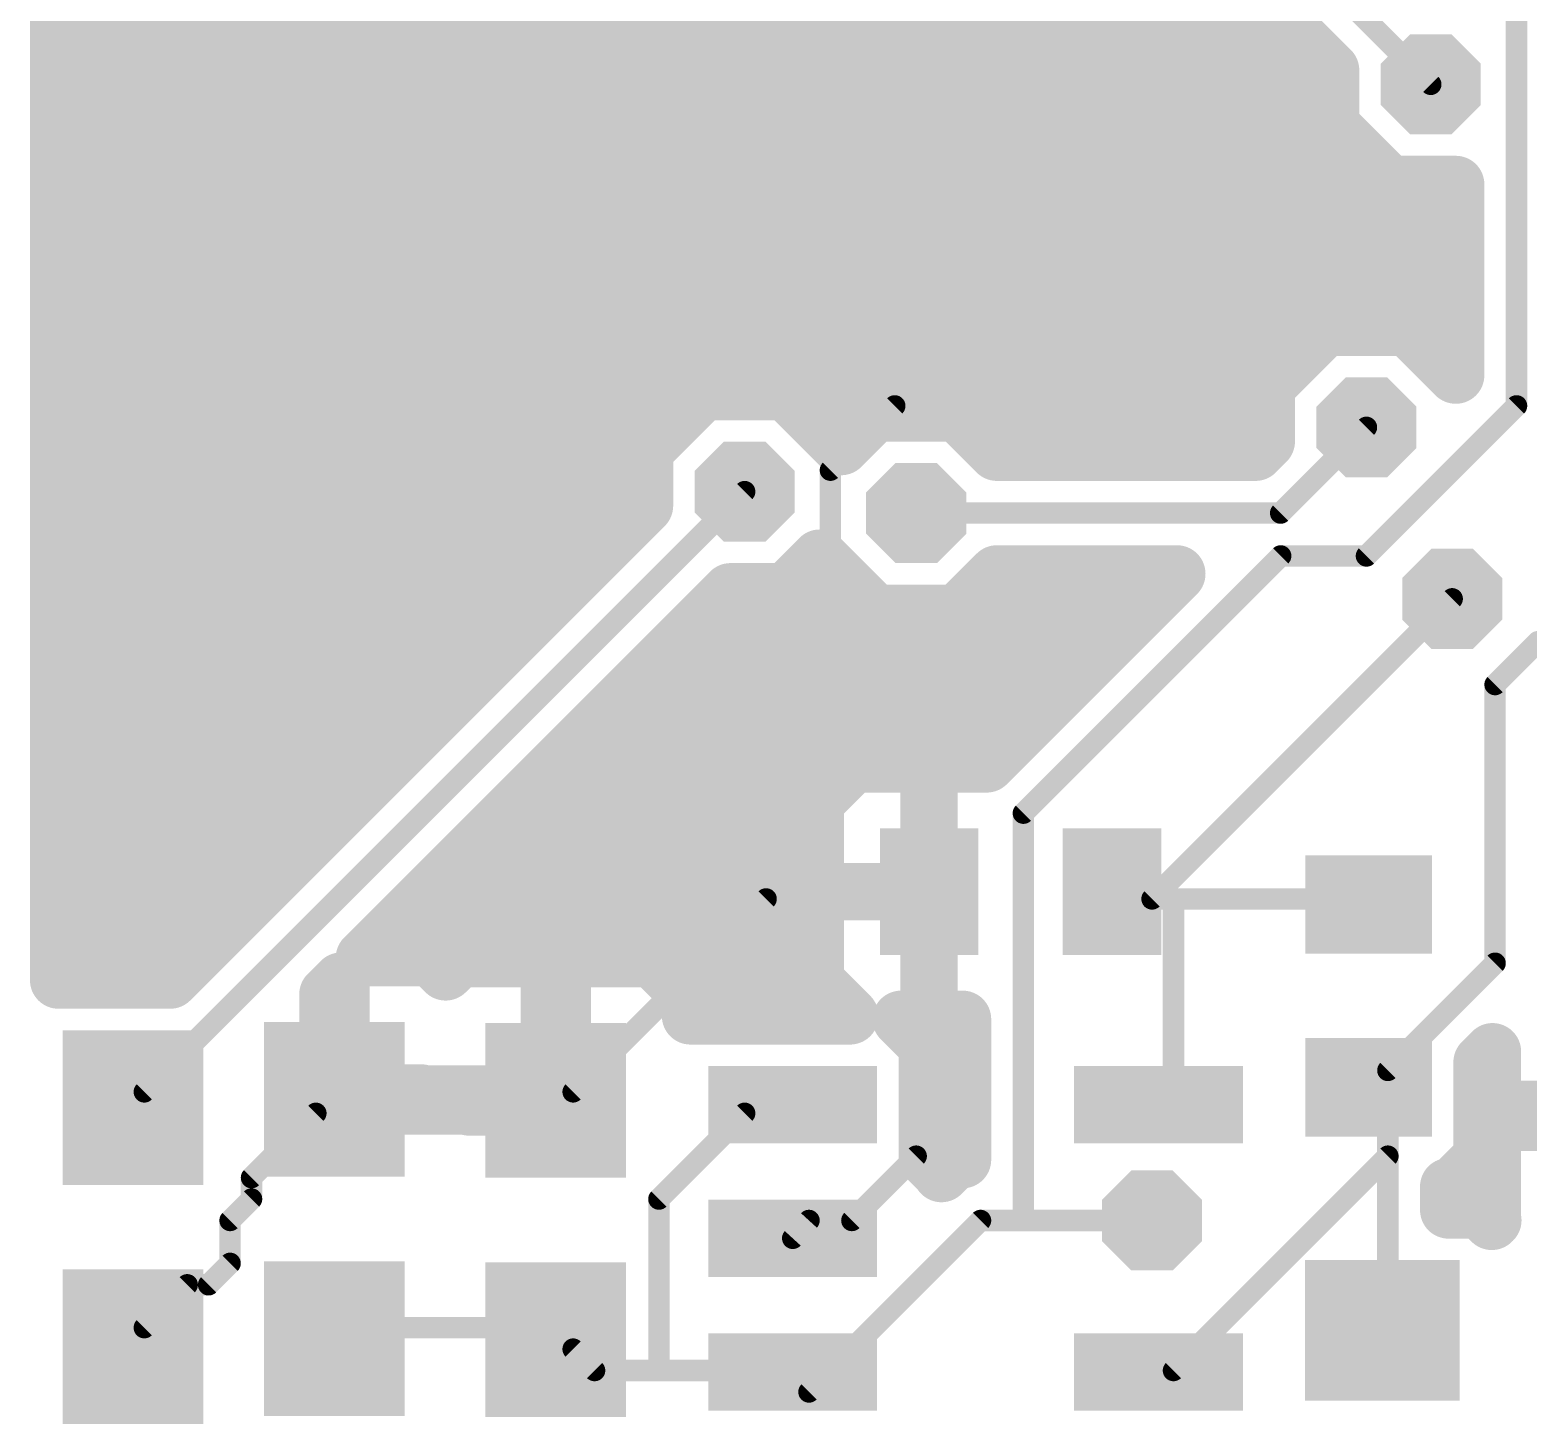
# Model space of a CAD drawing. Extents: x 0.3 to 47.5, y 0.3 to 27.7.
# Drawn here: x 0.25 to 10.9, y 0.38 to 10.29 of the extents above; entities that cross this region are included whole.
import ezdxf

# ---------------------------------------------------------------- set-up
doc = ezdxf.new("R2010")
doc.units = 0
doc.layers.add('16', color=174, linetype='CONTINUOUS')
doc.layers.add('18', color=94, linetype='CONTINUOUS')

# ---------------------------------------------------------------- blocks, each defined once
blk = doc.blocks.new('RECT')
blk.add_solid([(-0.5, -0.5), (0.5, -0.5), (-0.5, 0.5), (0.5, 0.5)])
blk = doc.blocks.new('OCTAGONV')
at = {"const_width": 0.5}
blk.add_lwpolyline([(-0.25, -0.1036), (-0.25, 0.1036), (-0.1036, 0.25), (0.1036, 0.25), (0.25, 0.1036), (0.25, -0.1036), (0.1036, -0.25), (-0.1036, -0.25), (-0.25, -0.1036), (-0.25, 0.1036)], dxfattribs=at)

msp = doc.modelspace()

# ---------------------------------------------------------------- linework, layer by layer
at = {"layer": '16'}
for points, const_width in [([(6.4008, 7.62), (6.4008, 16.1544)], 0.1524), ([(10.2108, 9.906), (6.7056, 13.4112)], 0.1524), ([(6.4571, 13.0491), (9.4996, 10.0065)], 0.4064), ([(10.8204, 7.62), (10.8204, 11.43)], 0.1524), ([(0.4571, 3.5371), (0.4571, 10.5428)], 0.4064), ([(0.4571, 10.16), (9.3461, 10.16)], 0.4064), ([(9.4996, 10.0065), (9.4996, 9.6114)], 0.4064), ([(0.4571, 9.7536), (9.4996, 9.7536)], 0.4064), ([(9.4996, 9.6114), (9.9162, 9.1948)], 0.4064), ([(0.4571, 9.3472), (9.7638, 9.3472)], 0.4064), ([(9.9162, 9.1948), (10.3886, 9.1948)], 0.4064), ([(10.3886, 9.1948), (10.3886, 7.8381)], 0.4064), ([(0.4571, 8.9408), (10.3886, 8.9408)], 0.4064), ([(0.4571, 8.5344), (10.3886, 8.5344)], 0.4064), ([(0.4571, 8.128), (9.4083, 8.128)], 0.4064), ([(9.459, 8.1787), (9.0424, 7.7621)], 0.4064), ([(10.0481, 8.1787), (9.459, 8.1787)], 0.4064), ([(10.3886, 7.8381), (10.0481, 8.1787)], 0.4064), ([(10.0988, 8.128), (10.3886, 8.128)], 0.4064), ([(0.4571, 7.7216), (9.0424, 7.7216)], 0.4064), ([(5.0394, 7.7215), (4.6228, 7.3049)], 0.4064), ([(5.6285, 7.7215), (5.0394, 7.7215)], 0.4064), ([(6.0197, 7.3302), (5.6285, 7.7215)], 0.4064), ([(9.0424, 7.7621), (9.0424, 7.367)], 0.4064), ([(6.2586, 7.5691), (6.0197, 7.3302)], 0.4064), ([(5.9436, 7.1628), (6.4008, 7.62)], 0.1524), ([(6.8477, 7.5691), (6.2586, 7.5691)], 0.4064), ([(7.1271, 7.2897), (6.8477, 7.5691)], 0.4064), ([(9.7536, 6.5532), (10.8204, 7.62)], 0.1524), ([(9.0424, 7.367), (8.9651, 7.2897)], 0.4064), ([(0.4571, 7.3152), (4.6331, 7.3152)], 0.4064), ([(4.6228, 7.3049), (4.6228, 6.9098)], 0.4064), ([(7.1016, 7.3152), (8.9906, 7.3152)], 0.4064), ([(8.9651, 7.2897), (7.1271, 7.2897)], 0.4064), ([(9.144, 6.858), (9.7536, 7.4676)], 0.1524), ([(5.9436, 4.1148), (5.9436, 7.1628)], 0.1524), ([(0.4571, 6.9088), (4.6218, 6.9088)], 0.4064), ([(1.0668, 2.7432), (5.334, 7.0104)], 0.1524), ([(4.6228, 6.9098), (1.2501, 3.5371)], 0.4064), ([(6.5532, 6.858), (9.144, 6.858)], 0.1524), ([(5.6285, 6.2992), (5.8673, 6.5381)], 0.4064), ([(5.8673, 6.5381), (6.2586, 6.1468)], 0.4064), ([(0.4571, 6.5024), (4.2154, 6.5024)], 0.4064), ([(5.8316, 6.5024), (5.903, 6.5024)], 0.4064), ([(6.8477, 6.1468), (7.1271, 6.4262)], 0.4064), ([(8.4065, 6.4262), (7.0542, 5.074)], 0.4064), ([(7.1271, 6.4262), (8.4065, 6.4262)], 0.4064), ([(7.3152, 4.7244), (9.144, 6.5532)], 0.1524), ([(9.144, 6.5532), (9.7536, 6.5532)], 0.1524), ([(2.6303, 3.6962), (5.2334, 6.2992)], 0.4064), ([(5.2334, 6.2992), (5.6285, 6.2992)], 0.4064), ([(0.4571, 6.096), (3.809, 6.096)], 0.4064), ([(5.0301, 6.096), (8.0763, 6.096)], 0.4064), ([(6.2586, 6.1468), (6.8477, 6.1468)], 0.4064), ([(8.2296, 4.1148), (10.3632, 6.2484)], 0.1524), ([(10.668, 5.6388), (10.9728, 5.9436)], 0.1524), ([(10.9728, 5.9436), (11.2776, 5.9436)], 0.1524), ([(0.4571, 5.6896), (3.4026, 5.6896)], 0.4064), ([(4.6237, 5.6896), (7.6699, 5.6896)], 0.4064), ([(10.668, 3.6576), (10.668, 5.6388)], 0.1524), ([(0.4571, 5.2832), (2.9962, 5.2832)], 0.4064), ([(4.2173, 5.2832), (7.2635, 5.2832)], 0.4064), ([(6.1056, 5.074), (5.8378, 4.8062)], 0.4064), ([(6.6444, 5.074), (6.1056, 5.074)], 0.4064), ([(6.6444, 4.1679), (6.6444, 5.074)], 0.4064), ([(6.6454, 5.074), (6.6454, 4.1679)], 0.4064), ([(7.0542, 5.074), (6.6454, 5.074)], 0.4064), ([(0.4571, 4.8768), (2.5898, 4.8768)], 0.4064), ([(3.8109, 4.8768), (5.9084, 4.8768)], 0.4064), ([(5.8378, 4.8062), (5.8378, 4.1673)], 0.4064), ([(6.6444, 4.8768), (6.6454, 4.8768)], 0.4064), ([(7.3152, 1.8288), (7.3152, 4.7244)], 0.1524), ([(0.4571, 4.4704), (2.1834, 4.4704)], 0.4064), ([(3.4045, 4.4704), (5.8378, 4.4704)], 0.4064), ([(6.6444, 4.4704), (6.6454, 4.4704)], 0.4064), ([(5.8378, 4.1673), (6.6439, 4.1673)], 0.4064), ([(6.6439, 4.1663), (5.8378, 4.1663)], 0.4064), ([(5.8378, 4.1663), (5.8378, 3.5275)], 0.4064), ([(6.6439, 4.1673), (6.6439, 4.1663)], 0.4064), ([(6.6454, 4.1679), (6.6444, 4.1679)], 0.4064), ([(6.6444, 3.2597), (6.6444, 4.1658)], 0.4064), ([(6.6444, 4.1658), (6.6454, 4.1658)], 0.4064), ([(6.6454, 4.1658), (6.6454, 3.2597)], 0.4064), ([(0.4571, 4.064), (1.777, 4.064)], 0.4064), ([(2.9981, 4.064), (5.8378, 4.064)], 0.4064), ([(6.6444, 4.064), (6.6454, 4.064)], 0.4064), ([(4.1148, 2.7432), (5.4864, 4.1148)], 0.1524), ([(5.4864, 4.1148), (5.6388, 4.1148)], 0.1524), ([(5.6388, 4.1148), (5.9436, 4.1148)], 0.1524), ([(5.9436, 4.1148), (6.5532, 4.1148)], 0.1524), ([(6.5532, 4.1148), (6.645, 4.1669)], 0.1524), ([(6.5532, 4.1148), (6.5532, 2.286)], 0.1524), ([(7.945, 4.1669), (8.0772, 4.1148)], 0.1524), ([(7.945, 4.1669), (8.2296, 4.1148)], 0.1524), ([(8.0772, 4.1148), (8.2296, 4.1148)], 0.1524), ([(8.2296, 4.1148), (8.382, 4.1148)], 0.1524), ([(8.382, 4.1148), (9.7536, 4.1148)], 0.1524), ([(8.382, 4.1148), (8.382, 2.7432)], 0.1524), ([(9.7536, 4.1148), (9.7692, 4.0757)], 0.1524), ([(0.4571, 3.6576), (1.3706, 3.6576)], 0.4064), ([(3.1075, 3.6962), (2.6303, 3.6962)], 0.4064), ([(3.2083, 3.5953), (3.1075, 3.6962)], 0.4064), ([(3.1461, 3.6576), (3.2706, 3.6576)], 0.4064), ([(3.3021, 3.6892), (3.2083, 3.5953)], 0.4064), ([(3.9445, 3.6892), (3.3021, 3.6892)], 0.4064), ([(3.9445, 2.7295), (3.9445, 3.6892)], 0.4064), ([(3.9445, 3.6576), (4.0383, 3.6576)], 0.4064), ([(4.6808, 3.6892), (4.0383, 3.6892)], 0.4064), ([(4.0383, 3.6892), (4.0383, 2.7295)], 0.4064), ([(4.9486, 3.4214), (4.6808, 3.6892)], 0.4064), ([(4.7124, 3.6576), (5.8378, 3.6576)], 0.4064), ([(6.6444, 3.6576), (6.6454, 3.6576)], 0.4064), ([(1.2501, 3.5371), (0.4571, 3.5371)], 0.4064), ([(2.3712, 3.437), (2.465, 3.5309)], 0.4064), ([(2.465, 3.5309), (2.465, 2.7365)], 0.4064), ([(5.8378, 3.5275), (6.0828, 3.2826)], 0.4064), ([(9.906, 2.8956), (10.668, 3.6576)], 0.1524), ([(2.3712, 2.7365), (2.3712, 3.437)], 0.4064), ([(4.9486, 3.2826), (4.9486, 3.4214)], 0.4064), ([(2.3712, 3.2512), (2.465, 3.2512)], 0.4064), ([(3.9445, 3.2512), (4.0383, 3.2512)], 0.4064), ([(6.0828, 3.2826), (4.9486, 3.2826)], 0.4064), ([(6.6311, 3.0744), (6.4457, 3.2597)], 0.4064), ([(6.4457, 3.2597), (6.6444, 3.2597)], 0.4064), ([(6.4543, 3.2512), (6.8834, 3.2512)], 0.4064), ([(6.6454, 3.2597), (6.8834, 3.2597)], 0.4064), ([(6.8834, 3.2597), (6.8834, 2.2605)], 0.4064), ([(6.6311, 2.268), (6.6311, 3.0744)], 0.4064), ([(10.5747, 2.9538), (10.65, 3.0291)], 0.4064), ([(10.65, 3.0291), (10.65, 2.619)], 0.4064), ([(10.5747, 2.2783), (10.5747, 2.9538)], 0.4064), ([(2.3712, 2.8448), (2.465, 2.8448)], 0.4064), ([(3.9445, 2.8448), (4.0383, 2.8448)], 0.4064), ([(6.6311, 2.8448), (6.8834, 2.8448)], 0.4064), ([(10.5747, 2.8448), (10.65, 2.8448)], 0.4064), ([(2.465, 2.7365), (2.3712, 2.7365)], 0.4064), ([(2.4656, 2.6421), (2.4656, 2.7359)], 0.4064), ([(2.4656, 2.7359), (3.0343, 2.7359)], 0.4064), ([(3.0343, 2.7359), (3.0343, 2.7289)], 0.4064), ([(3.0343, 2.7289), (3.944, 2.7289)], 0.4064), ([(3.944, 2.7289), (3.944, 2.6351)], 0.4064), ([(4.0383, 2.7295), (3.9445, 2.7295)], 0.4064), ([(9.7692, 2.7757), (9.906, 2.8956)], 0.1524), ([(0.9852, 2.6316), (1.0668, 2.7432)], 0.1524), ([(3.3753, 2.6421), (2.4656, 2.6421)], 0.4064), ([(2.4182, 2.6891), (2.4384, 2.7432)], 0.1524), ([(2.4384, 2.7432), (3.9624, 2.7432)], 0.1524), ([(3.3753, 2.6351), (3.3753, 2.6421)], 0.4064), ([(3.944, 2.6351), (3.3753, 2.6351)], 0.4064), ([(3.9624, 2.7432), (3.9915, 2.6821)], 0.1524), ([(3.9915, 2.6821), (4.1148, 2.7432)], 0.1524), ([(8.382, 2.7432), (8.2758, 2.6521)], 0.1524), ([(9.906, 2.7432), (9.7692, 2.7757)], 0.1524), ([(9.906, 2.286), (9.906, 2.7432)], 0.1524), ([(10.65, 2.619), (11.5597, 2.619)], 0.4064), ([(1.8288, 2.1336), (2.286, 2.5908)], 0.1524), ([(2.286, 2.5908), (2.4182, 2.6891)], 0.1524), ([(4.7244, 1.9812), (5.334, 2.5908)], 0.1524), ([(5.334, 2.5908), (5.6388, 2.5908)], 0.1524), ([(5.6388, 2.5908), (5.6756, 2.6521)], 0.1524), ([(11.5597, 2.5252), (10.65, 2.5252)], 0.4064), ([(10.65, 2.5252), (10.65, 1.8328)], 0.4064), ([(6.6311, 2.4384), (6.8834, 2.4384)], 0.4064), ([(10.5747, 2.4384), (10.65, 2.4384)], 0.4064), ([(6.7327, 2.1664), (6.6311, 2.268)], 0.4064), ([(6.8315, 2.2605), (6.7327, 2.1616)], 0.4064), ([(6.8834, 2.2605), (6.8315, 2.2605)], 0.4064), ([(10.3665, 2.0701), (10.5747, 2.2783)], 0.4064), ([(6.5532, 2.286), (6.096, 1.8288)], 0.1524), ([(6.7327, 2.1616), (6.7327, 2.1664)], 0.4064), ([(9.906, 2.286), (8.382, 0.762)], 0.1524), ([(9.906, 1.0668), (9.906, 2.286)], 0.1524), ([(10.3377, 1.9027), (10.3377, 2.0701)], 0.4064), ([(10.3377, 2.0701), (10.3665, 2.0701)], 0.4064), ([(1.8288, 1.9812), (1.8288, 2.1336)], 0.1524), ([(10.3377, 2.032), (10.65, 2.032)], 0.4064), ([(1.6764, 1.8288), (1.8288, 1.9812)], 0.1524), ([(4.7244, 0.762), (4.7244, 1.9812)], 0.1524), ([(10.5636, 1.9027), (10.3377, 1.9027)], 0.4064), ([(10.6444, 1.8218), (10.5636, 1.9027)], 0.4064), ([(10.6528, 1.8301), (10.6444, 1.8218)], 0.4064), ([(10.65, 1.8328), (10.6528, 1.8301)], 0.4064), ([(1.6764, 1.524), (1.6764, 1.8288)], 0.1524), ([(5.7912, 1.8288), (5.6756, 1.7021)], 0.1524), ([(6.096, 1.8288), (5.7912, 1.8288)], 0.1524), ([(5.7912, 0.6096), (7.0104, 1.8288)], 0.1524), ([(7.0104, 1.8288), (7.3152, 1.8288)], 0.1524), ([(7.3152, 1.8288), (8.2296, 1.8288)], 0.1524), ([(1.524, 1.3716), (1.6764, 1.524)], 0.1524), ([(1.0668, 1.0668), (1.3716, 1.3716)], 0.1524), ([(1.3716, 1.3716), (1.524, 1.3716)], 0.1524), ([(0.9852, 0.9316), (1.0668, 1.0668)], 0.1524), ([(2.4182, 0.9891), (2.4384, 1.0668)], 0.1524), ([(2.4384, 1.0668), (3.9624, 1.0668)], 0.1524), ([(3.9624, 1.0668), (3.9915, 0.9821)], 0.1524), ([(9.8663, 1.0472), (9.906, 1.0668)], 0.1524), ([(3.9915, 0.9821), (4.1148, 0.9144)], 0.1524), ([(4.1148, 0.9144), (4.2672, 0.762)], 0.1524), ([(4.2672, 0.762), (4.7244, 0.762)], 0.1524), ([(4.7244, 0.762), (5.6388, 0.762)], 0.1524), ([(5.6388, 0.762), (5.6756, 0.7521)], 0.1524), ([(5.6756, 0.7521), (5.7912, 0.6096)], 0.1524), ([(8.382, 0.762), (8.2758, 0.7521)], 0.1524)]:
    msp.add_lwpolyline(points, dxfattribs=dict(at, const_width=const_width))
for points, const_width in [([(0.4571, 10.2616, 1), (0.4571, 10.0584)], 0.2032), ([(9.3461, 10.0584, 1), (9.3461, 10.2616)], 0.2032), ([(9.6012, 10.0065, 1), (9.398, 10.0065)], 0.2032), ([(9.4278, 9.9347, 1), (9.5714, 10.0783)], 0.2032), ([(0.4571, 9.8552, 1), (0.4571, 9.652)], 0.2032), ([(9.4996, 9.652, 1), (9.4996, 9.8552)], 0.2032), ([(10.1839, 9.8791, 1), (10.2377, 9.9329)], 0.0762), ([(9.5714, 9.6832, 1), (9.4278, 9.5396)], 0.2032), ([(9.398, 9.6114, 1), (9.6012, 9.6114)], 0.2032), ([(0.4571, 9.4488, 1), (0.4571, 9.2456)], 0.2032), ([(9.7638, 9.2456, 1), (9.7638, 9.4488)], 0.2032), ([(9.9162, 9.2964, 1), (9.9162, 9.0932)], 0.2032), ([(10.4902, 9.1948, 1), (10.287, 9.1948)], 0.2032), ([(10.3886, 9.0932, 1), (10.3886, 9.2964)], 0.2032), ([(9.8444, 9.123, 1), (9.988, 9.2666)], 0.2032), ([(0.4571, 9.0424, 1), (0.4571, 8.8392)], 0.2032), ([(10.3886, 8.8392, 1), (10.3886, 9.0424)], 0.2032), ([(0.4571, 8.636, 1), (0.4571, 8.4328)], 0.2032), ([(10.3886, 8.4328, 1), (10.3886, 8.636)], 0.2032), ([(0.4571, 8.2296, 1), (0.4571, 8.0264)], 0.2032), ([(9.459, 8.2803, 1), (9.459, 8.0771)], 0.2032), ([(9.5308, 8.1069, 1), (9.3872, 8.2505)], 0.2032), ([(9.4083, 8.0264, 1), (9.4083, 8.2296)], 0.2032), ([(10.12, 8.2505, 1), (9.9762, 8.1069)], 0.2032), ([(10.0988, 8.2296, 1), (10.0988, 8.0264)], 0.2032), ([(10.0481, 8.0771, 1), (10.0481, 8.2803)], 0.2032), ([(10.3886, 8.0264, 1), (10.3886, 8.2296)], 0.2032), ([(10.3167, 7.7663, 1), (10.4605, 7.9099)], 0.2032), ([(0.4571, 7.8232, 1), (0.4571, 7.62)], 0.2032), ([(5.0394, 7.8231, 1), (5.0394, 7.6199)], 0.2032), ([(5.1112, 7.6497, 1), (4.9676, 7.7933)], 0.2032), ([(5.7004, 7.7933, 1), (5.5566, 7.6497)], 0.2032), ([(5.6285, 7.6199, 1), (5.6285, 7.8231)], 0.2032), ([(9.144, 7.7621, 1), (8.9408, 7.7621)], 0.2032), ([(8.9706, 7.8339, 1), (9.1142, 7.6903)], 0.2032), ([(9.0424, 7.62, 1), (9.0424, 7.8232)], 0.2032), ([(10.287, 7.8381, 1), (10.4902, 7.8381)], 0.2032), ([(6.2586, 7.6707, 1), (6.2586, 7.4675)], 0.2032), ([(6.3304, 7.4973, 1), (6.1868, 7.6409)], 0.2032), ([(6.4277, 7.5931, 1), (6.3739, 7.6469)], 0.0762), ([(6.9195, 7.6409, 1), (6.7759, 7.4973)], 0.2032), ([(6.8477, 7.4675, 1), (6.8477, 7.6707)], 0.2032), ([(10.8473, 7.5931, 1), (10.7935, 7.6469)], 0.0762), ([(6.3627, 7.62, 1), (6.4389, 7.62)], 0.0762), ([(9.1142, 7.2952, 1), (8.9706, 7.4388)], 0.2032), ([(10.7823, 7.62, 1), (10.8585, 7.62)], 0.0762), ([(0.4571, 7.4168, 1), (0.4571, 7.2136)], 0.2032), ([(4.7244, 7.3049, 1), (4.5212, 7.3049)], 0.2032), ([(4.551, 7.3767, 1), (4.6946, 7.2331)], 0.2032), ([(4.6331, 7.2136, 1), (4.6331, 7.4168)], 0.2032), ([(5.9479, 7.402, 1), (6.0915, 7.2584)], 0.2032), ([(5.9478, 7.2584, 1), (6.0916, 7.402)], 0.2032), ([(7.1016, 7.4168, 1), (7.1016, 7.2136)], 0.2032), ([(7.1271, 7.3913, 1), (7.1271, 7.1881)], 0.2032), ([(7.0553, 7.2179, 1), (7.1989, 7.3615)], 0.2032), ([(8.8933, 7.3615, 1), (9.0369, 7.2179)], 0.2032), ([(8.9408, 7.367, 1), (9.144, 7.367)], 0.2032), ([(8.9651, 7.1881, 1), (8.9651, 7.3913)], 0.2032), ([(8.9906, 7.2136, 1), (8.9906, 7.4168)], 0.2032), ([(9.7805, 7.4407, 1), (9.7267, 7.4945)], 0.0762), ([(5.9817, 7.1628, 1), (5.9055, 7.1628)], 0.0762), ([(5.9167, 7.1897, 1), (5.9705, 7.1359)], 0.0762), ([(0.4571, 7.0104, 1), (0.4571, 6.8072)], 0.2032), ([(4.6946, 6.838, 1), (4.551, 6.9816)], 0.2032), ([(4.6218, 6.8072, 1), (4.6218, 7.0104)], 0.2032), ([(5.3609, 6.9835, 1), (5.3071, 7.0373)], 0.0762), ([(4.5212, 6.9098, 1), (4.7244, 6.9098)], 0.2032), ([(6.5532, 6.8961, 1), (6.5532, 6.8199)], 0.0762), ([(9.1171, 6.8849, 1), (9.1709, 6.8311)], 0.0762), ([(9.144, 6.8199, 1), (9.144, 6.8961)], 0.0762), ([(5.9391, 6.6099, 1), (5.7955, 6.4663)], 0.2032), ([(5.9392, 6.4663, 1), (5.7954, 6.6099)], 0.2032), ([(0.4571, 6.604, 1), (0.4571, 6.4008)], 0.2032), ([(4.2154, 6.4008, 1), (4.2154, 6.604)], 0.2032), ([(5.8316, 6.604, 1), (5.8316, 6.4008)], 0.2032), ([(5.903, 6.4008, 1), (5.903, 6.604)], 0.2032), ([(7.1271, 6.5278, 1), (7.1271, 6.3246)], 0.2032), ([(7.1989, 6.3544, 1), (7.0553, 6.498)], 0.2032), ([(8.4783, 6.3544, 1), (8.3347, 6.498)], 0.2032), ([(8.4065, 6.3246, 1), (8.4065, 6.5278)], 0.2032), ([(9.144, 6.5913, 1), (9.144, 6.5151)], 0.0762), ([(9.1709, 6.5263, 1), (9.1171, 6.5801)], 0.0762), ([(9.7267, 6.5801, 1), (9.7805, 6.5263)], 0.0762), ([(9.7536, 6.5151, 1), (9.7536, 6.5913)], 0.0762), ([(5.2334, 6.4008, 1), (5.2334, 6.1976)], 0.2032), ([(5.3052, 6.2274, 1), (5.1616, 6.371)], 0.2032), ([(5.6285, 6.1976, 1), (5.6285, 6.4008)], 0.2032), ([(5.5566, 6.371, 1), (5.7004, 6.2274)], 0.2032), ([(0.4571, 6.1976, 1), (0.4571, 5.9944)], 0.2032), ([(3.809, 5.9944, 1), (3.809, 6.1976)], 0.2032), ([(5.0301, 6.1976, 1), (5.0301, 5.9944)], 0.2032), ([(6.2586, 6.2484, 1), (6.2586, 6.0452)], 0.2032), ([(6.1868, 6.075, 1), (6.3304, 6.2186)], 0.2032), ([(6.7759, 6.2186, 1), (6.9195, 6.075)], 0.2032), ([(6.8477, 6.0452, 1), (6.8477, 6.2484)], 0.2032), ([(8.0763, 5.9944, 1), (8.0763, 6.1976)], 0.2032), ([(10.3901, 6.2215, 1), (10.3363, 6.2753)], 0.0762), ([(10.9728, 5.9817, 1), (10.9728, 5.9055)], 0.0762), ([(0.4571, 5.7912, 1), (0.4571, 5.588)], 0.2032), ([(3.4026, 5.588, 1), (3.4026, 5.7912)], 0.2032), ([(4.6237, 5.7912, 1), (4.6237, 5.588)], 0.2032), ([(7.6699, 5.588, 1), (7.6699, 5.7912)], 0.2032), ([(10.7061, 5.6388, 1), (10.6299, 5.6388)], 0.0762), ([(10.6411, 5.6657, 1), (10.6949, 5.6119)], 0.0762), ([(0.4571, 5.3848, 1), (0.4571, 5.1816)], 0.2032), ([(2.9962, 5.1816, 1), (2.9962, 5.3848)], 0.2032), ([(4.2173, 5.3848, 1), (4.2173, 5.1816)], 0.2032), ([(7.2635, 5.1816, 1), (7.2635, 5.3848)], 0.2032), ([(6.1056, 5.1756, 1), (6.1056, 4.9724)], 0.2032), ([(6.1774, 5.0022, 1), (6.0338, 5.1458)], 0.2032), ([(6.746, 5.074, 1), (6.5428, 5.074)], 0.2032), ([(6.747, 5.074, 1), (6.5438, 5.074)], 0.2032), ([(6.6454, 5.1756, 1), (6.6454, 4.9724)], 0.2032), ([(6.6444, 4.9724, 1), (6.6444, 5.1756)], 0.2032), ([(6.9824, 5.1458, 1), (7.126, 5.0022)], 0.2032), ([(7.0542, 4.9724, 1), (7.0542, 5.1756)], 0.2032), ([(0.4571, 4.9784, 1), (0.4571, 4.7752)], 0.2032), ([(2.5898, 4.7752, 1), (2.5898, 4.9784)], 0.2032), ([(3.8109, 4.9784, 1), (3.8109, 4.7752)], 0.2032), ([(5.9394, 4.8062, 1), (5.7362, 4.8062)], 0.2032), ([(5.9084, 4.7752, 1), (5.9084, 4.9784)], 0.2032), ([(6.6444, 4.9784, 1), (6.6444, 4.7752)], 0.2032), ([(6.6454, 4.7752, 1), (6.6454, 4.9784)], 0.2032), ([(5.766, 4.878, 1), (5.9096, 4.7344)], 0.2032), ([(7.3533, 4.7244, 1), (7.2771, 4.7244)], 0.0762), ([(7.2883, 4.7513, 1), (7.3421, 4.6975)], 0.0762), ([(0.4571, 4.572, 1), (0.4571, 4.3688)], 0.2032), ([(2.1834, 4.3688, 1), (2.1834, 4.572)], 0.2032), ([(3.4045, 4.572, 1), (3.4045, 4.3688)], 0.2032), ([(5.8378, 4.3688, 1), (5.8378, 4.572)], 0.2032), ([(6.6444, 4.572, 1), (6.6444, 4.3688)], 0.2032), ([(6.6454, 4.3688, 1), (6.6454, 4.572)], 0.2032), ([(5.8378, 4.2689, 1), (5.8378, 4.0657)], 0.2032), ([(5.8378, 4.2679, 1), (5.8378, 4.0647)], 0.2032), ([(5.9394, 4.1663, 1), (5.7362, 4.1663)], 0.2032), ([(6.7455, 4.1673, 1), (6.5423, 4.1673)], 0.2032), ([(6.6444, 4.2695, 1), (6.6444, 4.0663)], 0.2032), ([(6.746, 4.1658, 1), (6.5428, 4.1658)], 0.2032), ([(6.6444, 4.2674, 1), (6.6444, 4.0642)], 0.2032), ([(6.747, 4.1658, 1), (6.5438, 4.1658)], 0.2032), ([(6.6439, 4.0657, 1), (6.6439, 4.2689)], 0.2032), ([(6.6439, 4.0647, 1), (6.6439, 4.2679)], 0.2032), ([(6.6454, 4.0663, 1), (6.6454, 4.2695)], 0.2032), ([(6.6454, 4.0642, 1), (6.6454, 4.2674)], 0.2032), ([(0.4571, 4.1656, 1), (0.4571, 3.9624)], 0.2032), ([(1.777, 3.9624, 1), (1.777, 4.1656)], 0.2032), ([(2.9981, 4.1656, 1), (2.9981, 3.9624)], 0.2032), ([(5.7362, 4.1673, 1), (5.9394, 4.1673)], 0.2032), ([(5.8378, 3.9624, 1), (5.8378, 4.1656)], 0.2032), ([(6.5423, 4.1663, 1), (6.7455, 4.1663)], 0.2032), ([(6.5428, 4.1679, 1), (6.746, 4.1679)], 0.2032), ([(6.6444, 4.1656, 1), (6.6444, 3.9624)], 0.2032), ([(6.5438, 4.1679, 1), (6.747, 4.1679)], 0.2032), ([(6.6454, 3.9624, 1), (6.6454, 4.1656)], 0.2032), ([(5.4864, 4.1529, 1), (5.4864, 4.0767)], 0.0762), ([(5.5133, 4.0879, 1), (5.4595, 4.1417)], 0.0762), ([(5.6388, 4.1529, 1), (5.6388, 4.0767)], 0.0762), ([(5.6388, 4.0767, 1), (5.6388, 4.1529)], 0.0762), ([(5.9436, 4.1529, 1), (5.9436, 4.0767)], 0.0762), ([(5.9055, 4.1148, 1), (5.9817, 4.1148)], 0.0762), ([(5.9436, 4.0767, 1), (5.9436, 4.1529)], 0.0762), ([(6.5913, 4.1148, 1), (6.5151, 4.1148)], 0.0762), ([(6.5344, 4.1479, 1), (6.572, 4.0817)], 0.0762), ([(6.5532, 4.0767, 1), (6.5532, 4.1529)], 0.0762), ([(6.6638, 4.1338, 1), (6.6262, 4.2)], 0.0762), ([(7.959, 4.2023, 1), (7.931, 4.1315)], 0.0762), ([(7.9519, 4.2044, 1), (7.9381, 4.1294)], 0.0762), ([(8.0772, 4.1529, 1), (8.0772, 4.0767)], 0.0762), ([(8.0632, 4.0794, 1), (8.0912, 4.1502)], 0.0762), ([(8.2296, 4.1529, 1), (8.2296, 4.0767)], 0.0762), ([(8.2027, 4.1417, 1), (8.2565, 4.0879)], 0.0762), ([(8.2227, 4.0773, 1), (8.2365, 4.1523)], 0.0762), ([(8.2296, 4.0767, 1), (8.2296, 4.1529)], 0.0762), ([(8.382, 4.1529, 1), (8.382, 4.0767)], 0.0762), ([(8.4201, 4.1148, 1), (8.3439, 4.1148)], 0.0762), ([(8.382, 4.0767, 1), (8.382, 4.1529)], 0.0762), ([(9.789, 4.1289, 1), (9.7182, 4.1007)], 0.0762), ([(9.7536, 4.0767, 1), (9.7536, 4.1529)], 0.0762), ([(9.7338, 4.0616, 1), (9.8046, 4.0898)], 0.0762), ([(0.4571, 3.7592, 1), (0.4571, 3.556)], 0.2032), ([(1.3706, 3.556, 1), (1.3706, 3.7592)], 0.2032), ([(2.6303, 3.7978, 1), (2.6303, 3.5946)], 0.2032), ([(2.5585, 3.768, 1), (2.7021, 3.6244)], 0.2032), ([(3.1794, 3.768, 1), (3.0356, 3.6244)], 0.2032), ([(3.1461, 3.7592, 1), (3.1461, 3.556)], 0.2032), ([(3.1075, 3.5946, 1), (3.1075, 3.7978)], 0.2032), ([(3.3021, 3.7908, 1), (3.3021, 3.5876)], 0.2032), ([(3.374, 3.6174, 1), (3.2302, 3.761)], 0.2032), ([(3.2706, 3.556, 1), (3.2706, 3.7592)], 0.2032), ([(4.0461, 3.6892, 1), (3.8429, 3.6892)], 0.2032), ([(3.9445, 3.7592, 1), (3.9445, 3.556)], 0.2032), ([(4.0383, 3.7908, 1), (4.0383, 3.5876)], 0.2032), ([(4.1399, 3.6892, 1), (3.9367, 3.6892)], 0.2032), ([(3.9445, 3.5876, 1), (3.9445, 3.7908)], 0.2032), ([(4.0383, 3.556, 1), (4.0383, 3.7592)], 0.2032), ([(4.7526, 3.761, 1), (4.609, 3.6174)], 0.2032), ([(4.7124, 3.7592, 1), (4.7124, 3.556)], 0.2032), ([(4.6808, 3.5876, 1), (4.6808, 3.7908)], 0.2032), ([(5.8378, 3.556, 1), (5.8378, 3.7592)], 0.2032), ([(6.6444, 3.7592, 1), (6.6444, 3.556)], 0.2032), ([(6.6454, 3.556, 1), (6.6454, 3.7592)], 0.2032), ([(0.4571, 3.6387, 1), (0.4571, 3.4355)], 0.2032), ([(1.2501, 3.4355, 1), (1.2501, 3.6387)], 0.2032), ([(2.5666, 3.5309, 1), (2.3634, 3.5309)], 0.2032), ([(2.5369, 3.4591, 1), (2.3931, 3.6027)], 0.2032), ([(3.1364, 3.6671, 1), (3.2802, 3.5235)], 0.2032), ([(3.1364, 3.5235, 1), (3.2802, 3.6671)], 0.2032), ([(5.9096, 3.5994, 1), (5.766, 3.4556)], 0.2032), ([(10.6949, 3.6307, 1), (10.6411, 3.6845)], 0.0762), ([(0.3555, 3.5371, 1), (0.5587, 3.5371)], 0.2032), ([(1.1783, 3.6089, 1), (1.3219, 3.4653)], 0.2032), ([(2.4728, 3.437, 1), (2.2696, 3.437)], 0.2032), ([(5.0502, 3.4214, 1), (4.847, 3.4214)], 0.2032), ([(5.7362, 3.5275, 1), (5.9394, 3.5275)], 0.2032), ([(10.6299, 3.6576, 1), (10.7061, 3.6576)], 0.0762), ([(2.2993, 3.5088, 1), (2.4431, 3.3652)], 0.2032), ([(4.8768, 3.3496, 1), (5.0204, 3.4932)], 0.2032), ([(2.3712, 3.3528, 1), (2.3712, 3.1496)], 0.2032), ([(2.465, 3.1496, 1), (2.465, 3.3528)], 0.2032), ([(3.9445, 3.3528, 1), (3.9445, 3.1496)], 0.2032), ([(4.0383, 3.1496, 1), (4.0383, 3.3528)], 0.2032), ([(4.9486, 3.3842, 1), (4.9486, 3.181)], 0.2032), ([(6.011, 3.2107, 1), (6.1546, 3.3545)], 0.2032), ([(6.0828, 3.181, 1), (6.0828, 3.3842)], 0.2032), ([(6.5175, 3.3316, 1), (6.3739, 3.1878)], 0.2032), ([(6.4457, 3.3613, 1), (6.4457, 3.1581)], 0.2032), ([(6.4543, 3.3528, 1), (6.4543, 3.1496)], 0.2032), ([(6.6454, 3.3613, 1), (6.6454, 3.1581)], 0.2032), ([(6.6444, 3.1581, 1), (6.6444, 3.3613)], 0.2032), ([(6.985, 3.2597, 1), (6.7818, 3.2597)], 0.2032), ([(6.8834, 3.1581, 1), (6.8834, 3.3613)], 0.2032), ([(6.8834, 3.1496, 1), (6.8834, 3.3528)], 0.2032), ([(4.847, 3.2826, 1), (5.0502, 3.2826)], 0.2032), ([(6.5428, 3.2597, 1), (6.746, 3.2597)], 0.2032), ([(6.5438, 3.2597, 1), (6.747, 3.2597)], 0.2032), ([(6.7327, 3.0744, 1), (6.5295, 3.0744)], 0.2032), ([(6.5593, 3.0025, 1), (6.7029, 3.1463)], 0.2032), ([(10.7516, 3.0291, 1), (10.5484, 3.0291)], 0.2032), ([(10.7218, 2.9573, 1), (10.5782, 3.1009)], 0.2032), ([(10.6763, 2.9538, 1), (10.4731, 2.9538)], 0.2032), ([(10.5029, 3.0256, 1), (10.6465, 2.882)], 0.2032), ([(2.3712, 2.9464, 1), (2.3712, 2.7432)], 0.2032), ([(2.465, 2.7432, 1), (2.465, 2.9464)], 0.2032), ([(3.9445, 2.9464, 1), (3.9445, 2.7432)], 0.2032), ([(4.0383, 2.7432, 1), (4.0383, 2.9464)], 0.2032), ([(6.6311, 2.9464, 1), (6.6311, 2.7432)], 0.2032), ([(6.8834, 2.7432, 1), (6.8834, 2.9464)], 0.2032), ([(10.5747, 2.9464, 1), (10.5747, 2.7432)], 0.2032), ([(10.65, 2.7432, 1), (10.65, 2.9464)], 0.2032), ([(2.3712, 2.8381, 1), (2.3712, 2.6349)], 0.2032), ([(2.5672, 2.7359, 1), (2.364, 2.7359)], 0.2032), ([(2.4656, 2.8375, 1), (2.4656, 2.6343)], 0.2032), ([(2.465, 2.6349, 1), (2.465, 2.8381)], 0.2032), ([(3.1359, 2.7359, 1), (2.9327, 2.7359)], 0.2032), ([(3.0343, 2.8305, 1), (3.0343, 2.6273)], 0.2032), ([(3.0343, 2.6343, 1), (3.0343, 2.8375)], 0.2032), ([(4.0456, 2.7289, 1), (3.8424, 2.7289)], 0.2032), ([(3.9445, 2.8311, 1), (3.9445, 2.6279)], 0.2032), ([(3.944, 2.6273, 1), (3.944, 2.8305)], 0.2032), ([(4.0383, 2.6279, 1), (4.0383, 2.8311)], 0.2032), ([(9.8791, 2.9225, 1), (9.9329, 2.8687)], 0.0762), ([(9.9311, 2.8669, 1), (9.8809, 2.9243)], 0.0762), ([(1.0399, 2.7701, 1), (1.0937, 2.7163)], 0.0762), ([(1.0976, 2.7207, 1), (1.036, 2.7657)], 0.0762), ([(2.2696, 2.7365, 1), (2.4728, 2.7365)], 0.2032), ([(2.3634, 2.7365, 1), (2.5666, 2.7365)], 0.2032), ([(2.4656, 2.7437, 1), (2.4656, 2.5405)], 0.2032), ([(2.4384, 2.7813, 1), (2.4384, 2.7051)], 0.0762), ([(2.4741, 2.7299, 1), (2.4027, 2.7565)], 0.0762), ([(2.9327, 2.7289, 1), (3.1359, 2.7289)], 0.2032), ([(3.4769, 2.6421, 1), (3.2737, 2.6421)], 0.2032), ([(3.3753, 2.7367, 1), (3.3753, 2.5335)], 0.2032), ([(3.3753, 2.5405, 1), (3.3753, 2.7437)], 0.2032), ([(3.8429, 2.7295, 1), (4.0461, 2.7295)], 0.2032), ([(3.9367, 2.7295, 1), (4.1399, 2.7295)], 0.2032), ([(3.944, 2.5335, 1), (3.944, 2.7367)], 0.2032), ([(3.9968, 2.7596, 1), (3.928, 2.7268)], 0.0762), ([(3.9624, 2.7051, 1), (3.9624, 2.7813)], 0.0762), ([(4.0879, 2.7701, 1), (4.1417, 2.7163)], 0.0762), ([(4.1317, 2.7091, 1), (4.0979, 2.7773)], 0.0762), ([(8.3439, 2.7432, 1), (8.4201, 2.7432)], 0.0762), ([(8.4068, 2.7143, 1), (8.3572, 2.7721)], 0.0762), ([(9.778, 2.8128, 1), (9.7604, 2.7386)], 0.0762), ([(9.7441, 2.8044, 1), (9.7943, 2.747)], 0.0762), ([(9.9441, 2.7432, 1), (9.8679, 2.7432)], 0.0762), ([(9.8972, 2.7061, 1), (9.9148, 2.7803)], 0.0762), ([(10.65, 2.7206, 1), (10.65, 2.5174)], 0.2032), ([(0.9544, 2.6541, 1), (1.016, 2.6091)], 0.0762), ([(2.3129, 2.5639, 1), (2.2591, 2.6177)], 0.0762), ([(2.364, 2.6421, 1), (2.5672, 2.6421)], 0.2032), ([(2.3825, 2.7024, 1), (2.4539, 2.6758)], 0.0762), ([(2.4409, 2.6585, 1), (2.3955, 2.7197)], 0.0762), ([(3.2737, 2.6351, 1), (3.4769, 2.6351)], 0.2032), ([(3.8424, 2.6351, 1), (4.0456, 2.6351)], 0.2032), ([(3.9746, 2.7162, 1), (4.0084, 2.648)], 0.0762), ([(3.9571, 2.6657, 1), (4.0259, 2.6985)], 0.0762), ([(5.334, 2.6289, 1), (5.334, 2.5527)], 0.0762), ([(5.3609, 2.5639, 1), (5.3071, 2.6177)], 0.0762), ([(5.6388, 2.5527, 1), (5.6388, 2.6289)], 0.0762), ([(5.7083, 2.6325, 1), (5.6429, 2.6717)], 0.0762), ([(8.251, 2.681, 1), (8.3006, 2.6232)], 0.0762), ([(10.65, 2.6268, 1), (10.65, 2.4236)], 0.2032), ([(10.7516, 2.5252, 1), (10.5484, 2.5252)], 0.2032), ([(10.5484, 2.619, 1), (10.7516, 2.619)], 0.2032), ([(2.2633, 2.6214, 1), (2.3087, 2.5602)], 0.0762), ([(5.6061, 2.6104, 1), (5.6715, 2.5712)], 0.0762), ([(6.6311, 2.54, 1), (6.6311, 2.3368)], 0.2032), ([(6.8834, 2.3368, 1), (6.8834, 2.54)], 0.2032), ([(10.5747, 2.54, 1), (10.5747, 2.3368)], 0.2032), ([(10.65, 2.3368, 1), (10.65, 2.54)], 0.2032), ([(6.7029, 2.3398, 1), (6.5593, 2.1962)], 0.2032), ([(6.8315, 2.3621, 1), (6.8315, 2.1589)], 0.2032), ([(6.9034, 2.1887, 1), (6.7596, 2.3323)], 0.2032), ([(6.8834, 2.1589, 1), (6.8834, 2.3621)], 0.2032), ([(10.6465, 2.2065, 1), (10.5029, 2.3501)], 0.2032), ([(6.5295, 2.268, 1), (6.7327, 2.268)], 0.2032), ([(6.5801, 2.2591, 1), (6.5263, 2.3129)], 0.0762), ([(6.8343, 2.1664, 1), (6.6311, 2.1664)], 0.2032), ([(6.7818, 2.2605, 1), (6.985, 2.2605)], 0.2032), ([(9.9441, 2.286, 1), (9.8679, 2.286)], 0.0762), ([(9.9329, 2.2591, 1), (9.8791, 2.3129)], 0.0762), ([(10.4731, 2.2783, 1), (10.6763, 2.2783)], 0.2032), ([(6.5151, 2.286, 1), (6.5913, 2.286)], 0.0762), ([(6.6608, 2.2334, 1), (6.8046, 2.0898)], 0.2032), ([(6.6311, 2.1616, 1), (6.8343, 2.1616)], 0.2032), ([(6.6609, 2.0946, 1), (6.8045, 2.2382)], 0.2032), ([(9.8679, 2.286, 1), (9.9441, 2.286)], 0.0762), ([(10.4393, 2.0701, 1), (10.2361, 2.0701)], 0.2032), ([(10.3377, 2.1717, 1), (10.3377, 1.9685)], 0.2032), ([(10.2947, 2.1419, 1), (10.4383, 1.9983)], 0.2032), ([(10.3665, 1.9685, 1), (10.3665, 2.1717)], 0.2032), ([(1.8669, 2.1336, 1), (1.7907, 2.1336)], 0.0762), ([(1.8019, 2.1605, 1), (1.8557, 2.1067)], 0.0762), ([(10.3377, 2.1336, 1), (10.3377, 1.9304)], 0.2032), ([(10.65, 1.9304, 1), (10.65, 2.1336)], 0.2032), ([(1.8557, 1.9543, 1), (1.8019, 2.0081)], 0.0762), ([(4.7625, 1.9812, 1), (4.6863, 1.9812)], 0.0762), ([(4.6975, 2.0081, 1), (4.7513, 1.9543)], 0.0762), ([(10.3377, 2.0043, 1), (10.3377, 1.8011)], 0.2032), ([(10.6355, 1.9745, 1), (10.4917, 1.8309)], 0.2032), ([(10.7205, 1.9059, 1), (10.5795, 1.7597)], 0.2032), ([(10.5636, 1.8011, 1), (10.5636, 2.0043)], 0.2032), ([(10.7242, 1.7578, 1), (10.5814, 1.9024)], 0.2032), ([(1.7907, 1.9812, 1), (1.8669, 1.9812)], 0.0762), ([(10.2361, 1.9027, 1), (10.4393, 1.9027)], 0.2032), ([(10.573, 1.8941, 1), (10.7158, 1.7495)], 0.2032), ([(10.5484, 1.8328, 1), (10.7516, 1.8328)], 0.2032), ([(10.5725, 1.75, 1), (10.7163, 1.8936)], 0.2032), ([(10.5823, 1.757, 1), (10.7233, 1.9032)], 0.2032), ([(1.7145, 1.8288, 1), (1.6383, 1.8288)], 0.0762), ([(1.6495, 1.8557, 1), (1.7033, 1.8019)], 0.0762), ([(5.7912, 1.8669, 1), (5.7912, 1.7907)], 0.0762), ([(5.8193, 1.8031, 1), (5.7631, 1.8545)], 0.0762), ([(6.0691, 1.8557, 1), (6.1229, 1.8019)], 0.0762), ([(6.096, 1.7907, 1), (6.096, 1.8669)], 0.0762), ([(7.0104, 1.8669, 1), (7.0104, 1.7907)], 0.0762), ([(7.0373, 1.8019, 1), (6.9835, 1.8557)], 0.0762), ([(7.3152, 1.8669, 1), (7.3152, 1.7907)], 0.0762), ([(7.2771, 1.8288, 1), (7.3533, 1.8288)], 0.0762), ([(7.3152, 1.7907, 1), (7.3152, 1.8669)], 0.0762), ([(8.2296, 1.7907, 1), (8.2296, 1.8669)], 0.0762), ([(5.6475, 1.7278, 1), (5.7037, 1.6764)], 0.0762), ([(1.7033, 1.4971, 1), (1.6495, 1.5509)], 0.0762), ([(1.6383, 1.524, 1), (1.7145, 1.524)], 0.0762), ([(1.3716, 1.4097, 1), (1.3716, 1.3335)], 0.0762), ([(1.3985, 1.3447, 1), (1.3447, 1.3985)], 0.0762), ([(1.4971, 1.3985, 1), (1.5509, 1.3447)], 0.0762), ([(1.524, 1.3335, 1), (1.524, 1.4097)], 0.0762), ([(1.0399, 1.0937, 1), (1.0937, 1.0399)], 0.0762), ([(1.0994, 1.0471, 1), (1.0342, 1.0865)], 0.0762), ([(2.4384, 1.1049, 1), (2.4384, 1.0287)], 0.0762), ([(2.4753, 1.0572, 1), (2.4015, 1.0764)], 0.0762), ([(3.9984, 1.0792, 1), (3.9264, 1.0544)], 0.0762), ([(3.9624, 1.0287, 1), (3.9624, 1.1049)], 0.0762), ([(9.8494, 1.0814, 1), (9.8832, 1.013)], 0.0762), ([(9.8679, 1.0668, 1), (9.9441, 1.0668)], 0.0762), ([(9.9229, 1.0326, 1), (9.8891, 1.101)], 0.0762), ([(0.9526, 0.9513, 1), (1.0178, 0.9119)], 0.0762), ([(2.3813, 0.9987, 1), (2.4551, 0.9795)], 0.0762), ([(4.0098, 1.0155, 1), (3.9732, 0.9487)], 0.0762), ([(3.9555, 0.9697, 1), (4.0275, 0.9945)], 0.0762), ([(4.1417, 0.9413, 1), (4.0879, 0.8875)], 0.0762), ([(4.0965, 0.881, 1), (4.1331, 0.9478)], 0.0762), ([(4.2672, 0.8001, 1), (4.2672, 0.7239)], 0.0762), ([(4.2403, 0.7351, 1), (4.2941, 0.7889)], 0.0762), ([(4.7244, 0.8001, 1), (4.7244, 0.7239)], 0.0762), ([(4.6863, 0.762, 1), (4.7625, 0.762)], 0.0762), ([(4.7244, 0.7239, 1), (4.7244, 0.8001)], 0.0762), ([(5.6487, 0.7988, 1), (5.6289, 0.7252)], 0.0762), ([(5.7052, 0.7761, 1), (5.646, 0.7281)], 0.0762), ([(5.6388, 0.7239, 1), (5.6388, 0.8001)], 0.0762), ([(5.6657, 0.7153, 1), (5.6855, 0.7889)], 0.0762), ([(8.2723, 0.79, 1), (8.2793, 0.7142)], 0.0762), ([(8.3551, 0.7889, 1), (8.4089, 0.7351)], 0.0762), ([(8.3855, 0.7241, 1), (8.3785, 0.7999)], 0.0762), ([(5.7643, 0.6365, 1), (5.8181, 0.5827)], 0.0762), ([(5.7616, 0.5856, 1), (5.8208, 0.6336)], 0.0762)]:
    msp.add_lwpolyline(points, format="xyb", dxfattribs=dict(at, const_width=const_width))

# ---------------------------------------------------------------- block references
at = {"layer": '16', "xscale": 0.7, "yscale": 0.9}
for p in [(6.645, 4.1669), (7.945, 4.1669)]:
    msp.add_blockref('RECT', p, dxfattribs=at)
at = {"layer": '16'}
for p, xscale, yscale, rotation in [((9.7692, 4.0757), 0.7, 0.9, 270), ((9.7692, 2.7757), 0.7, 0.9, 270), ((5.6756, 2.6521), 0.55, 1.2, 90), ((8.2758, 2.6521), 0.55, 1.2, 90), ((5.6756, 1.7021), 0.55, 1.2, 90), ((5.6756, 0.7521), 0.55, 1.2, 90), ((8.2758, 0.7521), 0.55, 1.2, 90)]:
    msp.add_blockref('RECT', p, dxfattribs=dict(at, xscale=xscale, yscale=yscale, rotation=rotation))
at = {"layer": '16', "xscale": 1.1}
for p, rotation in [((2.4182, 2.6891), 90), ((3.9915, 2.6821), 90), ((0.9852, 2.6316), 270), ((2.4182, 0.9891), 90), ((3.9915, 0.9821), 90), ((0.9852, 0.9316), 270)]:
    msp.add_blockref('RECT', p, dxfattribs=dict(at, rotation=rotation))
msp.add_blockref('RECT', (9.8663, 1.0472), dxfattribs=at)
at = {"layer": '18', "xscale": 0.7112, "yscale": 0.7112}
for p in [(10.2108, 9.906), (9.7536, 7.4676), (5.334, 7.0104), (6.5532, 6.858), (10.3632, 6.2484), (5.6388, 4.1148), (8.2296, 1.8288)]:
    msp.add_blockref('OCTAGONV', p, dxfattribs=at)

doc.saveas('drawing.dxf')
